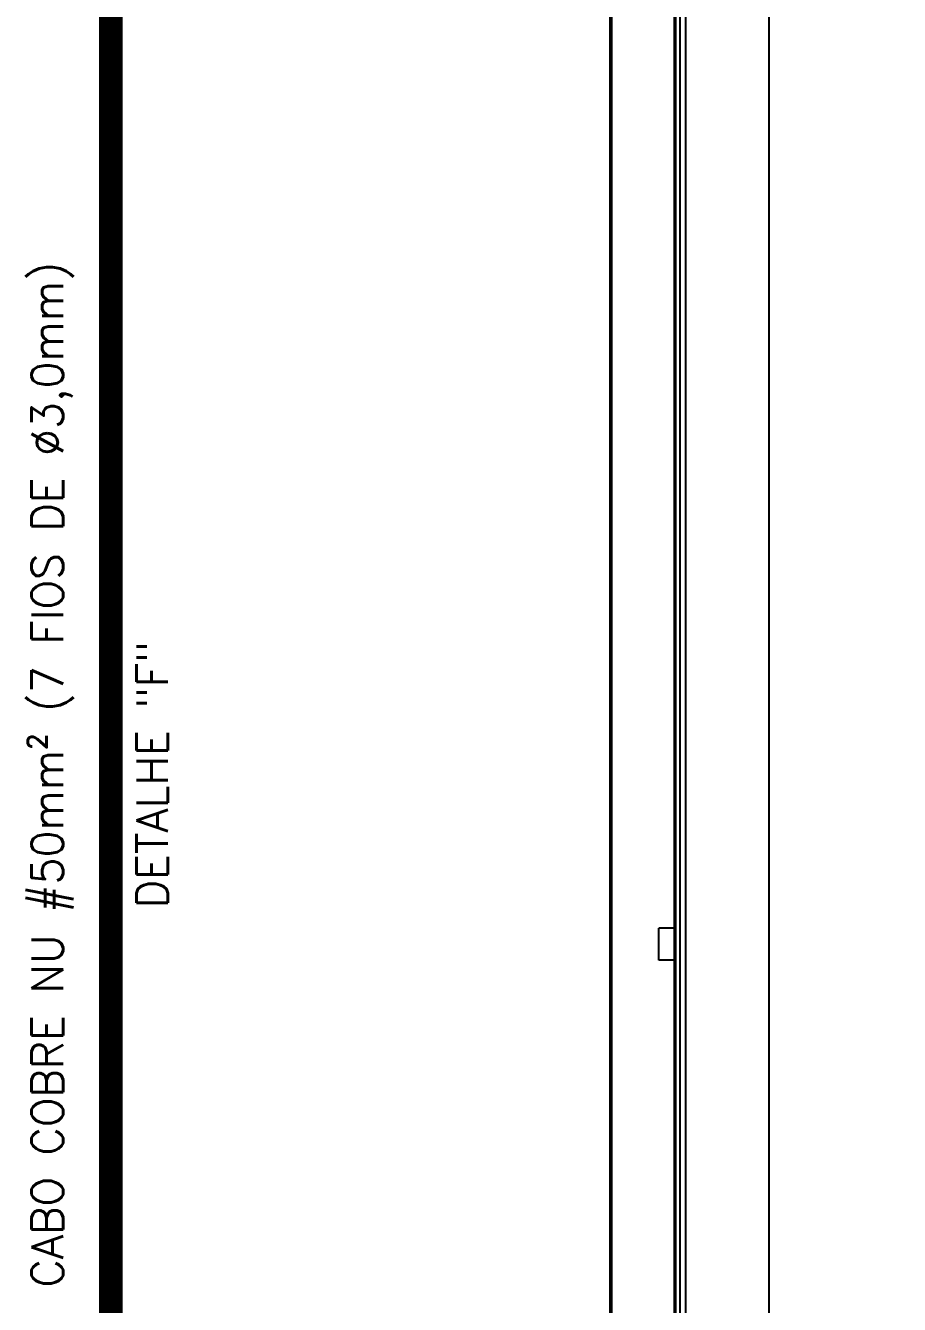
# Model space of a CAD drawing. Header units: millimetres. Extents: x -107267 to 109426, y -98906 to 83910.
# Drawn here: x 56730 to 59509, y -15166 to -11099 of the extents above; entities that cross this region are included whole.
import ezdxf

# ---------------------------------------------------------------- set-up
doc = ezdxf.new("R2010")
doc.units = ezdxf.units.MM
doc.linetypes.add('ACAD_ISO12W100', pattern=[21, 12, -3, 0, -3, 0, -3])
doc.layers.add('00_m3g_spda_ater_cabo50', color=1, linetype='Continuous', lineweight=9)
doc.layers.add('0_tag_texto_preto', color=7, linetype='Continuous', lineweight=9)
for name, color, linetype in [('Top (Plan) View-Equipamento especial', 254, 'Continuous'), ('Top (Plan) View-Paredes', 254, 'Continuous'), ('Top (Plan) View-Quadro estrutural', 255, 'Continuous'), ('Top (Plan) View-Telhados', 254, 'Continuous')]:
    doc.layers.add(name, color=color, linetype=linetype)
doc.styles.add('ROMANS', font='romans.shx')

# ---------------------------------------------------------------- blocks, each defined once
blk = doc.blocks.new('*U247')
at = {"layer": 'Top (Plan) View-Paredes', "color": 0, "linetype": 'ByBlock', "lineweight": -2}
for p, q in [((157594.8, 141111), (157594.8, 164736.7)), ((157598.8, 164736.7), (157598.8, 141111))]:
    blk.add_line(p, q, dxfattribs=at)
blk = doc.blocks.new('*U249')
at = {"layer": 'Top (Plan) View-Telhados', "color": 0, "linetype": 'ByBlock', "lineweight": -2}
blk.add_line((158098.8, 164736.7), (158098.8, 141115), dxfattribs=at)
blk = doc.blocks.new('*U251')
at = {"layer": 'Top (Plan) View-Equipamento especial', "color": 0, "linetype": 'ByBlock', "lineweight": -2}
for p, q in [((157798.8, 141115), (157798.8, 164736.7)), ((157803.9, 141115), (157803.9, 164736.7)), ((157817.5, 141115), (157817.5, 164736.7)), ((157835.8, 141115), (157835.8, 164736.7))]:
    blk.add_line(p, q, dxfattribs=at)
blk = doc.blocks.new('*U263')
at = {"layer": 'Top (Plan) View-Quadro estrutural', "color": 0, "linetype": 'ByBlock', "lineweight": -2}
for p, q in [((157798.8, 147232.2), (157749.4, 147232.2)), ((157749.4, 147131.2), (157749.4, 147232.2)), ((157798.8, 147131.2), (157749.4, 147131.2))]:
    blk.add_line(p, q, dxfattribs=at)

msp = doc.modelspace()

# ---------------------------------------------------------------- linework, layer by layer
at = {"layer": '00_m3g_spda_ater_cabo50', "linetype": 'ACAD_ISO12W100', "lineweight": -2, "const_width": 75}
msp.add_lwpolyline([(57001.1, -21420.6), (72344.8, -21420.6), (72344.8, 6282.9), (57001.1, 6282.9)], close=True, dxfattribs=at)

# ---------------------------------------------------------------- block references
at = {"layer": 'Top (Plan) View-Equipamento especial'}
msp.add_blockref('*U251', (-99005.4, -161202), dxfattribs=at)
at = {"layer": 'Top (Plan) View-Paredes'}
msp.add_blockref('*U247', (-99005.4, -161202), dxfattribs=at)
at = {"layer": 'Top (Plan) View-Quadro estrutural'}
msp.add_blockref('*U263', (-99005.4, -161202), dxfattribs=at)
at = {"layer": 'Top (Plan) View-Telhados'}
msp.add_blockref('*U249', (-99005.4, -161202), dxfattribs=at)

# ---------------------------------------------------------------- texts
at = {"layer": '0_tag_texto_preto', "color": 1, "insert": (56749, -13481.2), "char_height": 100, "width": 4022.282, "attachment_point": 2, "rotation": 90, "style": 'ROMANS'}
msp.add_mtext('\\pxqc;CABO COBRE NU #50mm² (7 FIOS DE Ø3,0mm)\\P{\\C256;\\PDETALHE "F"}', dxfattribs=at)

doc.saveas('drawing.dxf')
